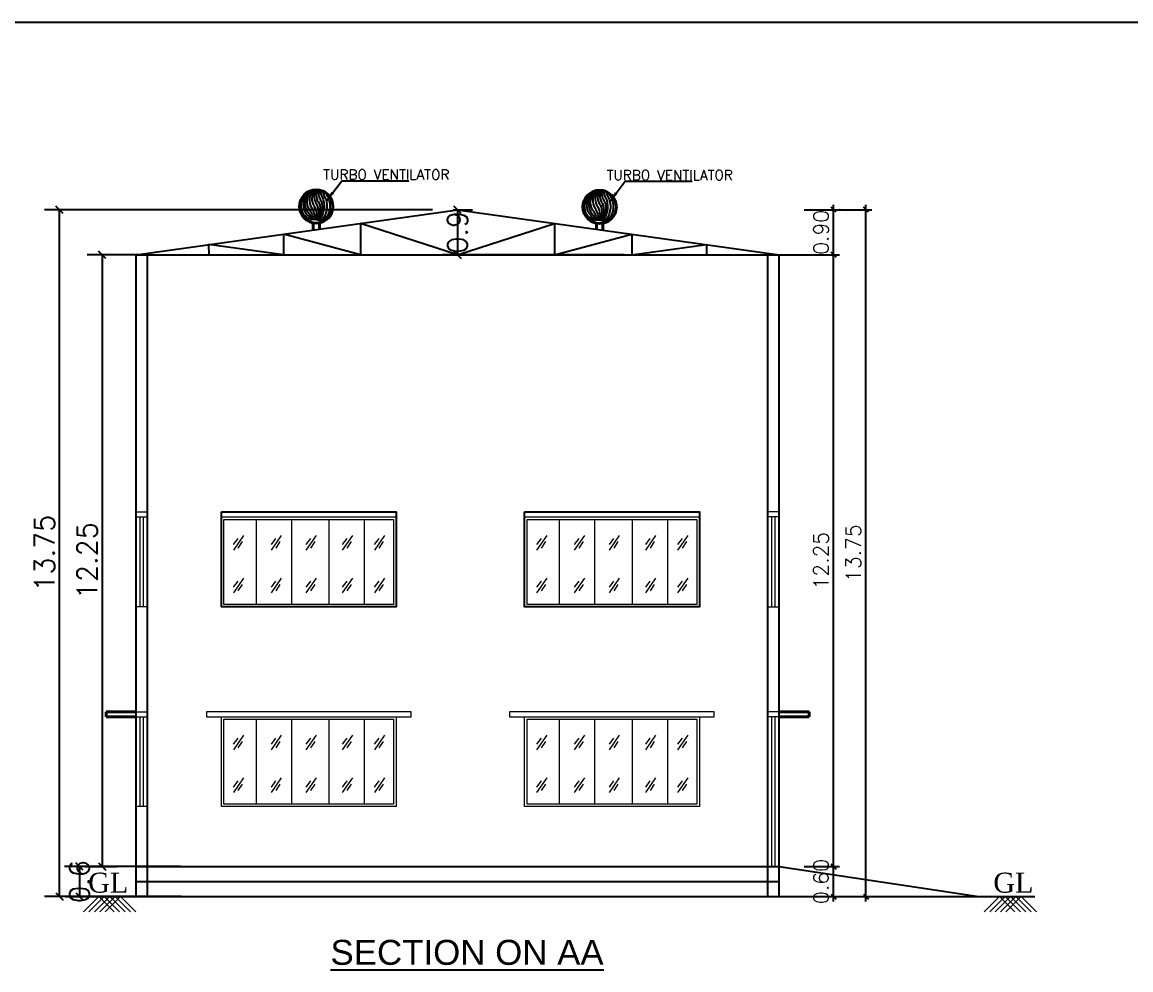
# Model space of a CAD drawing. Header units: metres. Extents: x 45752 to 165956, y -20087 to -17423.
# Drawn here: x 165853.28 to 165875.48, y -17651.78 to -17632.8 of the extents above; entities that cross this region are included whole.
import ezdxf
from ezdxf.enums import TextEntityAlignment as Align

# ---------------------------------------------------------------- set-up
doc = ezdxf.new("R2010")
doc.units = ezdxf.units.M
doc.header["$MEASUREMENT"] = 0
doc.linetypes.add('CENTERX2', pattern=[20.32, 12.7, -2.54, 2.54, -2.54])
doc.layers.get('0').update_dxf_attribs({"linetype": 'CONTINUOUS', "lineweight": 30})
doc.layers.get('Defpoints').update_dxf_attribs({"linetype": 'CONTINUOUS'})
for name, color, linetype, lineweight in [('2.5 Door-Window', 6, 'CONTINUOUS', 9), ('DIM', 8, 'CONTINUOUS', 25), ('HAT', 8, 'CONTINUOUS', 5), ('WALL', 7, 'CONTINUOUS', 40)]:
    doc.layers.add(name, color=color, linetype=linetype, lineweight=lineweight)
for name, color, linetype in [('2CON', 1, 'CONTINUOUS'), ('5.1 TEXT', 7, 'CENTERX2'), ('BLK_2_CHIMNEY_HT', 91, 'CONTINUOUS'), ('BLK_2_FLR_0_REGULAR_ROOM_1', 4, 'CONTINUOUS'), ('BLK_2_HT_OF_BLDG', 5, 'CONTINUOUS'), ('BLK_2_PLINTH_HEIGHT', 7, 'CONTINUOUS'), ('EL-DP', 200, 'CONTINUOUS'), ('G Line', 253, 'CONTINUOUS'), ('road', 1, 'CONTINUOUS'), ('STEX', 1, 'CONTINUOUS'), ('Text', 4, 'CONTINUOUS')]:
    doc.layers.add(name, color=color, linetype=linetype)
doc.styles.add('NOS.', font='times.ttf')
doc.styles.add('ROMANS', font='romans')
doc.styles.add('ROMANT', font='arial.ttf')
doc.styles.add('RS', font='romans.shx')
doc.dimstyles.new('400 SCALE', dxfattribs={"dimscale": 4000, "dimtxt": 0.2, "dimasz": 0.2, "dimexe": 0.05, "dimexo": 0.16, "dimgap": 0.09, "dimtad": 1, "dimdec": 0, "dimzin": 12, "dimdsep": 46, "dimtxsty": 'RS', "dimcen": 0.09, "dimclrd": 8, "dimclre": 8, "dimclrt": 7, "dimadec": 0, "dimazin": 3, "dimtfac": 0.09, "dimtdec": 0, "dimtix": 1, "dimtmove": 1, "dimatfit": 3, "dimfxl": 0, "dimtolj": 1, "dimtzin": 13, "dimlwd": -1, "dimlwe": -1, "dimarcsym": 0})
doc.dimstyles.new('my1', dxfattribs={"dimtxt": 0.3, "dimasz": 0.1, "dimexe": 0.12, "dimexo": 0.5, "dimgap": 0.1, "dimtad": 1, "dimtoh": 1, "dimzin": 3, "dimdsep": 46, "dimtxsty": 'RS', "dimblk": 'OBLIQUE', "dimcen": 0.09, "dimdle": 0.1, "dimclrd": 8, "dimclre": 8, "dimclrt": 4, "dimadec": 0, "dimazin": 0, "dimtfac": 1, "dimtofl": 0, "dimtmove": 0, "dimatfit": 3, "dimldrblk": 'OBLIQUE', "dimfxl": 0, "dimtolj": 1, "dimtzin": 0, "dimarcsym": 0})
doc.dimstyles.get("Standard").update_dxf_attribs({"dimtxt": 0.4, "dimasz": 0.15, "dimexe": 0.3, "dimexo": 0.5, "dimgap": 0.1, "dimtad": 1, "dimtoh": 1, "dimdec": 4, "dimzin": 11, "dimdsep": 46, "dimtxsty": 'ROMANS', "dimblk": 'OBLIQUE', "dimcen": 0.09375, "dimadec": 0, "dimazin": 0, "dimtfac": 1, "dimtdec": 4, "dimtofl": 0, "dimtmove": 2, "dimatfit": 3, "dimfxl": 0, "dimtolj": 1, "dimtzin": 0, "dimarcsym": 0})

# ---------------------------------------------------------------- blocks, each defined once
blk = doc.blocks.new('_Oblique')
at = {"color": 0, "linetype": 'ByBlock', "lineweight": -2}
blk.add_line((-0.5, -0.5), (0.5, 0.5), dxfattribs=at)
blk = doc.blocks.new('*D144')
at = {"layer": 'Defpoints', "color": 0, "linetype": 'ByBlock'}
for p in [(165868.436, -17649.711), (165869.525, -17649.711), (165868.436, -17650.311)]:
    blk.add_point(p, dxfattribs=at)
at = {"layer": 'G Line', "color": 8, "linetype": 'ByBlock', "lineweight": -2}
for p, q in [((165869.525, -17650.411), (165869.525, -17649.611)), ((165868.936, -17649.711), (165869.645, -17649.711)), ((165868.936, -17650.311), (165869.645, -17650.311))]:
    blk.add_line(p, q, dxfattribs=at)
at = {"layer": 'G Line', "color": 8, "linetype": 'ByBlock', "lineweight": -2, "xscale": 0.1, "yscale": 0.1, "zscale": 0.1}
for p, rotation in [((165869.525, -17649.711), 90), ((165869.525, -17650.311), 270)]:
    blk.add_blockref('_Oblique', p, dxfattribs=dict(at, rotation=rotation))
at = {"layer": 'G Line', "color": 4, "linetype": 'ByBlock', "lineweight": -2, "insert": (165869.275, -17650.011), "char_height": 0.3, "attachment_point": 5, "rotation": 90, "style": 'RS'}
blk.add_mtext('\\A1;0.60', dxfattribs=at)
blk = doc.blocks.new('*D145')
at = {"layer": 'Defpoints', "color": 0, "linetype": 'ByBlock'}
for p in [(165867.85, -17637.461), (165869.525, -17637.461), (165868.436, -17649.711)]:
    blk.add_point(p, dxfattribs=at)
at = {"layer": 'G Line', "color": 8, "linetype": 'ByBlock', "lineweight": -2}
for p, q in [((165868.35, -17637.461), (165869.645, -17637.461)), ((165869.525, -17649.811), (165869.525, -17637.361)), ((165868.936, -17649.711), (165869.645, -17649.711))]:
    blk.add_line(p, q, dxfattribs=at)
at = {"layer": 'G Line', "color": 8, "linetype": 'ByBlock', "lineweight": -2, "xscale": 0.1, "yscale": 0.1, "zscale": 0.1}
for p, rotation in [((165869.525, -17637.461), 90), ((165869.525, -17649.711), 270)]:
    blk.add_blockref('_Oblique', p, dxfattribs=dict(at, rotation=rotation))
at = {"layer": 'G Line', "color": 4, "linetype": 'ByBlock', "lineweight": -2, "insert": (165869.275, -17643.586), "char_height": 0.3, "attachment_point": 5, "rotation": 90, "style": 'RS'}
blk.add_mtext('\\A1;12.25', dxfattribs=at)
blk = doc.blocks.new('*D108')
at = {"layer": 'Defpoints', "color": 0, "linetype": 'ByBlock'}
for p in [(165869.156, -17636.561), (165869.525, -17636.561), (165867.863, -17637.461)]:
    blk.add_point(p, dxfattribs=at)
at = {"layer": 'G Line', "color": 8, "linetype": 'ByBlock', "lineweight": -2}
for p, q in [((165869.525, -17637.561), (165869.525, -17636.461)), ((165869.656, -17636.561), (165869.645, -17636.561)), ((165868.363, -17637.461), (165869.645, -17637.461))]:
    blk.add_line(p, q, dxfattribs=at)
at = {"layer": 'G Line', "color": 8, "linetype": 'ByBlock', "lineweight": -2, "xscale": 0.1, "yscale": 0.1, "zscale": 0.1}
for p, rotation in [((165869.525, -17636.561), 90), ((165869.525, -17637.461), 270)]:
    blk.add_blockref('_Oblique', p, dxfattribs=dict(at, rotation=rotation))
at = {"layer": 'G Line', "color": 4, "linetype": 'ByBlock', "lineweight": -2, "insert": (165869.275, -17637.011), "char_height": 0.3, "attachment_point": 5, "rotation": 90, "style": 'RS'}
blk.add_mtext('\\A1;0.90', dxfattribs=at)
blk = doc.blocks.new('*D109')
at = {"layer": 'Defpoints', "color": 0, "linetype": 'ByBlock'}
for p in [(165868.436, -17636.561), (165870.173, -17636.561), (165868.436, -17650.311)]:
    blk.add_point(p, dxfattribs=at)
at = {"layer": 'G Line', "color": 8, "linetype": 'ByBlock', "lineweight": -2}
for p, q in [((165868.936, -17636.561), (165870.293, -17636.561)), ((165870.173, -17650.411), (165870.173, -17636.461)), ((165868.936, -17650.311), (165870.293, -17650.311))]:
    blk.add_line(p, q, dxfattribs=at)
at = {"layer": 'G Line', "color": 8, "linetype": 'ByBlock', "lineweight": -2, "xscale": 0.1, "yscale": 0.1, "zscale": 0.1}
for p, rotation in [((165870.173, -17636.561), 90), ((165870.173, -17650.311), 270)]:
    blk.add_blockref('_Oblique', p, dxfattribs=dict(at, rotation=rotation))
at = {"layer": 'G Line', "color": 4, "linetype": 'ByBlock', "lineweight": -2, "insert": (165869.923, -17643.436), "char_height": 0.3, "attachment_point": 5, "rotation": 90, "style": 'RS'}
blk.add_mtext('\\A1;13.75', dxfattribs=at)
blk = doc.blocks.new('*D117')
at = {"layer": 'BLK_2_FLR_0_REGULAR_ROOM_1', "color": 0, "lineweight": -2}
for p, q in [((165855.83, -17637.461), (165854.577, -17637.461)), ((165854.877, -17637.461), (165854.877, -17649.711)), ((165854.532, -17649.711), (165855.177, -17649.711))]:
    blk.add_line(p, q, dxfattribs=at)
at = {"layer": 'Defpoints', "color": 0}
for p in [(165856.33, -17637.461), (165854.032, -17649.711), (165854.877, -17649.711)]:
    blk.add_point(p, dxfattribs=at)
at = {"layer": 'BLK_2_FLR_0_REGULAR_ROOM_1', "color": 0, "lineweight": -2, "xscale": 0.15, "yscale": 0.15, "zscale": 0.15}
for p, rotation in [((165854.877, -17637.461), 90), ((165854.877, -17649.711), 270)]:
    blk.add_blockref('_Oblique', p, dxfattribs=dict(at, rotation=rotation))
at = {"layer": 'BLK_2_FLR_0_REGULAR_ROOM_1', "color": 0, "insert": (165854.577, -17643.586), "char_height": 0.4, "attachment_point": 5, "rotation": 90, "style": 'ROMANS'}
blk.add_mtext('\\A1;12.25', dxfattribs=at)
blk = doc.blocks.new('*D118')
at = {"layer": 'BLK_2_PLINTH_HEIGHT', "color": 0, "lineweight": -2, "ltscale": 400}
for p, q in [((165856.451, -17649.711), (165854.123, -17649.711)), ((165854.423, -17649.711), (165854.423, -17650.311)), ((165856.466, -17650.311), (165854.123, -17650.311))]:
    blk.add_line(p, q, dxfattribs=at)
at = {"layer": 'Defpoints', "color": 0, "ltscale": 400}
for p in [(165856.951, -17649.711), (165854.423, -17650.311), (165856.966, -17650.311)]:
    blk.add_point(p, dxfattribs=at)
at = {"layer": 'BLK_2_PLINTH_HEIGHT', "color": 0, "lineweight": -2, "ltscale": 400, "xscale": 0.15, "yscale": 0.15, "zscale": 0.15}
for p, rotation in [((165854.423, -17649.711), 90), ((165854.423, -17650.311), 270)]:
    blk.add_blockref('_Oblique', p, dxfattribs=dict(at, rotation=rotation))
at = {"layer": 'BLK_2_PLINTH_HEIGHT', "color": 0, "ltscale": 400, "insert": (165854.423, -17650.011), "char_height": 0.4, "attachment_point": 5, "rotation": 90, "style": 'ROMANS'}
blk.add_mtext('\\A1;0.6', dxfattribs=at)
blk = doc.blocks.new('*D119')
at = {"layer": 'BLK_2_HT_OF_BLDG', "color": 0, "lineweight": -2}
for p, q in [((165861.496, -17636.561), (165853.724, -17636.561)), ((165854.024, -17650.311), (165854.024, -17636.561)), ((165854.746, -17650.311), (165853.724, -17650.311))]:
    blk.add_line(p, q, dxfattribs=at)
at = {"layer": 'Defpoints', "color": 0}
for p in [(165854.024, -17636.561), (165861.996, -17636.561), (165855.246, -17650.311)]:
    blk.add_point(p, dxfattribs=at)
at = {"layer": 'BLK_2_HT_OF_BLDG', "color": 0, "lineweight": -2, "xscale": 0.15, "yscale": 0.15, "zscale": 0.15}
for p, rotation in [((165854.024, -17636.561), 90), ((165854.024, -17650.311), 270)]:
    blk.add_blockref('_Oblique', p, dxfattribs=dict(at, rotation=rotation))
at = {"layer": 'BLK_2_HT_OF_BLDG', "color": 0, "insert": (165853.724, -17643.436), "char_height": 0.4, "attachment_point": 5, "rotation": 90, "style": 'ROMANS'}
blk.add_mtext('\\A1;13.75', dxfattribs=at)
blk = doc.blocks.new('*D120')
at = {"layer": 'BLK_2_CHIMNEY_HT', "color": 0, "lineweight": -2, "ltscale": 400}
for p, q in [((165861.91, -17636.561), (165862.296, -17636.561)), ((165861.996, -17636.561), (165861.996, -17637.461)), ((165865.331, -17637.461), (165861.696, -17637.461))]:
    blk.add_line(p, q, dxfattribs=at)
at = {"layer": 'Defpoints', "color": 0, "ltscale": 400}
for p in [(165861.41, -17636.561), (165861.996, -17637.461), (165865.831, -17637.461)]:
    blk.add_point(p, dxfattribs=at)
at = {"layer": 'BLK_2_CHIMNEY_HT', "color": 0, "lineweight": -2, "ltscale": 400, "xscale": 0.15, "yscale": 0.15, "zscale": 0.15}
for p, rotation in [((165861.996, -17636.561), 90), ((165861.996, -17637.461), 270)]:
    blk.add_blockref('_Oblique', p, dxfattribs=dict(at, rotation=rotation))
at = {"layer": 'BLK_2_CHIMNEY_HT', "color": 0, "ltscale": 400, "insert": (165861.996, -17637.011), "char_height": 0.4, "attachment_point": 5, "rotation": 90, "style": 'ROMANS'}
blk.add_mtext('\\A1;0.9', dxfattribs=at)

msp = doc.modelspace()

# ---------------------------------------------------------------- linework, layer by layer
at = {"layer": '2.5 Door-Window', "linetype": 'Continuous'}
for p, q in [((165855.55648, -17642.61143), (165855.78648, -17642.61143)), ((165855.55648, -17642.71143), (165855.78648, -17642.71143)), ((165855.63919, -17644.51143), (165855.63919, -17642.71143)), ((165855.70673, -17644.51143), (165855.70673, -17642.71143)), ((165857.26587, -17644.51143), (165857.26587, -17642.71143)), ((165857.26587, -17642.71143), (165860.76587, -17642.71143)), ((165857.31587, -17644.46143), (165857.31587, -17642.76143)), ((165857.31587, -17642.76143), (165860.71587, -17642.76143)), ((165857.96783, -17644.46143), (165857.96783, -17642.76143)), ((165858.6751, -17644.46143), (165858.6751, -17642.76143)), ((165859.4251, -17644.46143), (165859.4251, -17642.76143)), ((165860.13235, -17644.46143), (165860.13235, -17642.76143)), ((165860.71587, -17642.76143), (165860.71587, -17644.46143)), ((165860.76587, -17642.71143), (165860.76587, -17644.51143)), ((165863.33798, -17644.51143), (165863.33798, -17642.71143)), ((165863.33798, -17642.71143), (165866.83798, -17642.71143)), ((165863.38798, -17644.46143), (165863.38798, -17642.76143)), ((165863.38798, -17642.76143), (165866.78798, -17642.76143)), ((165864.03994, -17644.46143), (165864.03994, -17642.76143)), ((165864.74721, -17644.46143), (165864.74721, -17642.76143)), ((165865.49721, -17644.46143), (165865.49721, -17642.76143)), ((165866.20447, -17644.46143), (165866.20447, -17642.76143)), ((165866.78798, -17642.76143), (165866.78798, -17644.46143)), ((165866.83798, -17642.71143), (165866.83798, -17644.51143)), ((165868.43648, -17642.61143), (165868.20648, -17642.61143)), ((165868.43648, -17642.71143), (165868.20648, -17642.71143)), ((165868.28624, -17644.51143), (165868.28624, -17642.71143)), ((165868.35377, -17644.51143), (165868.35377, -17642.71143)), ((165855.78648, -17644.51143), (165855.55648, -17644.51143)), ((165860.76587, -17644.51143), (165857.26587, -17644.51143)), ((165860.71587, -17644.46143), (165857.31587, -17644.46143)), ((165866.83798, -17644.51143), (165863.33798, -17644.51143)), ((165866.78798, -17644.46143), (165863.38798, -17644.46143)), ((165868.20648, -17644.51143), (165868.43648, -17644.51143)), ((165855.55648, -17646.61143), (165855.78648, -17646.61143)), ((165855.55648, -17646.71143), (165855.78648, -17646.71143)), ((165855.63919, -17648.51143), (165855.63919, -17646.71143)), ((165855.70673, -17648.51143), (165855.70673, -17646.71143)), ((165857.26587, -17648.51143), (165857.26587, -17646.71143)), ((165857.26587, -17646.71143), (165860.76587, -17646.71143)), ((165857.31587, -17648.46143), (165857.31587, -17646.76143)), ((165857.31587, -17646.76143), (165860.71587, -17646.76143)), ((165857.96783, -17648.46143), (165857.96783, -17646.76143)), ((165858.6751, -17648.46143), (165858.6751, -17646.76143)), ((165859.4251, -17648.46143), (165859.4251, -17646.76143)), ((165860.13235, -17648.46143), (165860.13235, -17646.76143)), ((165860.71587, -17646.76143), (165860.71587, -17648.46143)), ((165860.76587, -17646.71143), (165860.76587, -17648.51143)), ((165863.33798, -17648.51143), (165863.33798, -17646.71143)), ((165863.33798, -17646.71143), (165866.83798, -17646.71143)), ((165863.38798, -17648.46143), (165863.38798, -17646.76143)), ((165863.38798, -17646.76143), (165866.78798, -17646.76143)), ((165864.03994, -17648.46143), (165864.03994, -17646.76143)), ((165864.74721, -17648.46143), (165864.74721, -17646.76143)), ((165865.49721, -17648.46143), (165865.49721, -17646.76143)), ((165866.20447, -17648.46143), (165866.20447, -17646.76143)), ((165866.78798, -17646.76143), (165866.78798, -17648.46143)), ((165866.83798, -17646.71143), (165866.83798, -17648.51143)), ((165868.43648, -17646.61143), (165868.20648, -17646.61143)), ((165868.43648, -17646.71143), (165868.20648, -17646.71143)), ((165868.28624, -17649.71143), (165868.28624, -17646.71143)), ((165868.35377, -17649.71143), (165868.35377, -17646.71143)), ((165855.78648, -17648.51143), (165855.55648, -17648.51143)), ((165860.76587, -17648.51143), (165857.26587, -17648.51143)), ((165860.71587, -17648.46143), (165857.31587, -17648.46143)), ((165866.83798, -17648.51143), (165863.33798, -17648.51143)), ((165866.78798, -17648.46143), (165863.38798, -17648.46143)), ((165868.20648, -17649.71143), (165868.43648, -17649.71143))]:
    msp.add_line(p, q, dxfattribs=at)
for points in [[(165857.26587, -17642.61143), (165857.26587, -17642.71143), (165860.76587, -17642.71143), (165860.76587, -17642.61143), (165857.26587, -17642.61143)], [(165863.33798, -17642.61143), (165863.33798, -17642.71143), (165866.83798, -17642.71143), (165866.83798, -17642.61143), (165863.33798, -17642.61143)], [(165856.96584, -17646.61143), (165856.96584, -17646.71143), (165861.06584, -17646.71143), (165861.06584, -17646.61143), (165856.96584, -17646.61143)], [(165863.03796, -17646.61143), (165863.03796, -17646.71143), (165867.13796, -17646.71143), (165867.13796, -17646.61143), (165863.03796, -17646.61143)]]:
    msp.add_lwpolyline(points, dxfattribs=at)
at = {"layer": '2CON', "lineweight": 0}
for p, q in [((165854.5043, -17650.61862), (165854.81149, -17650.31143)), ((165854.61291, -17650.61862), (165854.92009, -17650.31143)), ((165854.72151, -17650.61862), (165855.0287, -17650.31143)), ((165855.11867, -17650.61862), (165854.81149, -17650.31143)), ((165854.83012, -17650.61862), (165855.1373, -17650.31143)), ((165855.22728, -17650.61862), (165854.92009, -17650.31143)), ((165854.93873, -17650.61862), (165855.24591, -17650.31143)), ((165855.33588, -17650.61658), (165855.0287, -17650.3094)), ((165855.44449, -17650.61658), (165855.1373, -17650.3094)), ((165855.5531, -17650.61658), (165855.24591, -17650.3094)), ((165872.54405, -17650.61862), (165872.85124, -17650.31143)), ((165872.65266, -17650.61862), (165872.95984, -17650.31143)), ((165872.76127, -17650.61862), (165873.06845, -17650.31143)), ((165873.15842, -17650.61862), (165872.85124, -17650.31143)), ((165872.86987, -17650.61862), (165873.17706, -17650.31143)), ((165873.26703, -17650.61862), (165872.95984, -17650.31143)), ((165872.97848, -17650.61862), (165873.28566, -17650.31143)), ((165873.37563, -17650.61862), (165873.06845, -17650.31143)), ((165873.48424, -17650.61862), (165873.17706, -17650.31143)), ((165873.59285, -17650.61862), (165873.28566, -17650.31143))]:
    msp.add_line(p, q, dxfattribs=at)
at = {"layer": 'DIM', "linetype": 'Continuous'}
for points in [[(165858.90631, -17636.2823, 0.26081635), (165858.90238, -17636.64766, -0.03426019), (165859.02037, -17636.76433, -0.03426019)], [(165858.99225, -17636.20729, 0.32648736), (165858.94799, -17636.61824, -0.06608562), (165859.06143, -17636.76638, -0.06608562)], [(165859.04099, -17636.18288, 0.34712628), (165858.98455, -17636.5868, -0.09879694), (165859.09094, -17636.76881, -0.09879694)], [(165859.07523, -17636.17121, 0.34822407), (165859.02118, -17636.55468, -0.12929703), (165859.11496, -17636.77139, -0.12929703)], [(165859.11057, -17636.16331, 0.34842288), (165859.07435, -17636.52396, -0.15672406), (165859.14032, -17636.77471, -0.15672406)], [(165859.13856, -17636.15984, 0.33315002), (165859.12716, -17636.49261, -0.17817092), (165859.16212, -17636.77805, -0.17817092)], [(165859.1623, -17636.15876, 0.30049578), (165859.17959, -17636.4606, -0.19441596), (165859.1812, -17636.78134, -0.19441596)], [(165859.18185, -17636.15913, 0.24682524), (165859.22187, -17636.42663, -0.20779911), (165859.19542, -17636.78403, -0.20779911)], [(165859.20326, -17636.16087, 0.17055713), (165859.26834, -17636.39213, -0.21855723), (165859.20931, -17636.78684, -0.21855723)], [(165859.22813, -17636.16464, 0.07049417), (165859.30711, -17636.35461, -0.22924058), (165859.22006, -17636.78915, -0.22924058)], [(165859.28584, -17636.18112, 0.06184745), (165859.35461, -17636.33454, -0.29042382), (165859.2535, -17636.79706, -0.29042382)], [(165859.3528, -17636.21729, 0.04300833), (165859.40187, -17636.31392, -0.33367868), (165859.29715, -17636.79963, -0.33367868)], [(165864.58222, -17636.2924, 0.26081635), (165864.57829, -17636.65775, -0.03426019), (165864.69628, -17636.77443, -0.03426019)], [(165864.66815, -17636.21738, 0.32648736), (165864.62389, -17636.62833, -0.06608562), (165864.73734, -17636.77647, -0.06608562)], [(165864.71689, -17636.19298, 0.34712628), (165864.66046, -17636.5969, -0.09879694), (165864.76684, -17636.7789, -0.09879694)], [(165864.75114, -17636.18131, 0.34822407), (165864.69709, -17636.56478, -0.12929703), (165864.79087, -17636.78149, -0.12929703)], [(165864.78648, -17636.17341, 0.34842288), (165864.75026, -17636.53405, -0.15672406), (165864.81623, -17636.7848, -0.15672406)], [(165864.81446, -17636.16994, 0.33315002), (165864.80307, -17636.5027, -0.17817092), (165864.83803, -17636.78814, -0.17817092)], [(165864.83821, -17636.16885, 0.30049578), (165864.85549, -17636.47069, -0.19441596), (165864.8571, -17636.79143, -0.19441596)], [(165864.85776, -17636.16923, 0.24682524), (165864.89778, -17636.43672, -0.20779911), (165864.87133, -17636.79412, -0.20779911)], [(165864.87917, -17636.17096, 0.17055713), (165864.94425, -17636.40222, -0.21855723), (165864.88522, -17636.79693, -0.21855723)], [(165864.90404, -17636.17473, 0.07049417), (165864.98302, -17636.36471, -0.22924058), (165864.89597, -17636.79924, -0.22924058)], [(165864.96175, -17636.19122, 0.06184745), (165865.03052, -17636.34463, -0.29042382), (165864.92941, -17636.80715, -0.29042382)], [(165865.02871, -17636.22738, 0.04300833), (165865.07778, -17636.32401, -0.33367868), (165864.97306, -17636.80972, -0.33367868)]]:
    msp.add_lwpolyline(points, format="xyb", dxfattribs=at)
at = {"layer": 'EL-DP', "linetype": 'Continuous'}
for points in [[(165857.26587, -17642.61143), (165860.76587, -17642.61143), (165860.76587, -17644.51143), (165857.26587, -17644.51143)], [(165863.33798, -17642.61143), (165866.83798, -17642.61143), (165866.83798, -17644.51143), (165863.33798, -17644.51143)]]:
    msp.add_lwpolyline(points, close=True, dxfattribs=at)
at = {"layer": 'HAT', "linetype": 'Continuous'}
for p, q in [((165857.51119, -17643.26264), (165857.60337, -17643.14073)), ((165857.51343, -17643.37339), (165857.71669, -17643.07901)), ((165857.60503, -17643.33457), (165857.68931, -17643.20448)), ((165858.26622, -17643.26264), (165858.35841, -17643.14073)), ((165858.26846, -17643.37339), (165858.47172, -17643.07901)), ((165858.36006, -17643.33457), (165858.44434, -17643.20448)), ((165858.96426, -17643.26264), (165859.05645, -17643.14073)), ((165858.9665, -17643.37339), (165859.16977, -17643.07901)), ((165859.05811, -17643.33457), (165859.14239, -17643.20448)), ((165859.6908, -17643.26264), (165859.78298, -17643.14073)), ((165859.69303, -17643.37339), (165859.8963, -17643.07901)), ((165859.78464, -17643.33457), (165859.86892, -17643.20448)), ((165860.33449, -17643.26264), (165860.42667, -17643.14073)), ((165860.33672, -17643.37339), (165860.53999, -17643.07901)), ((165860.42833, -17643.33457), (165860.51261, -17643.20448)), ((165863.5833, -17643.26264), (165863.67549, -17643.14073)), ((165863.58554, -17643.37339), (165863.78881, -17643.07901)), ((165863.67715, -17643.33457), (165863.76143, -17643.20448)), ((165864.33833, -17643.26264), (165864.43052, -17643.14073)), ((165864.34057, -17643.37339), (165864.54384, -17643.07901)), ((165864.43218, -17643.33457), (165864.51646, -17643.20448)), ((165865.03638, -17643.26264), (165865.12856, -17643.14073)), ((165865.03861, -17643.37339), (165865.24188, -17643.07901)), ((165865.13022, -17643.33457), (165865.2145, -17643.20448)), ((165865.76291, -17643.26264), (165865.85509, -17643.14073)), ((165865.76514, -17643.37339), (165865.96841, -17643.07901)), ((165865.85675, -17643.33457), (165865.94103, -17643.20448)), ((165866.4066, -17643.26264), (165866.49878, -17643.14073)), ((165866.40884, -17643.37339), (165866.6121, -17643.07901)), ((165866.50044, -17643.33457), (165866.58472, -17643.20448)), ((165857.51119, -17644.11886), (165857.60337, -17643.99695)), ((165857.51343, -17644.22961), (165857.71669, -17643.93524)), ((165857.60503, -17644.1908), (165857.68931, -17644.06071)), ((165858.26622, -17644.11886), (165858.35841, -17643.99695)), ((165858.26846, -17644.22961), (165858.47172, -17643.93524)), ((165858.36006, -17644.1908), (165858.44434, -17644.06071)), ((165858.96426, -17644.11886), (165859.05645, -17643.99695)), ((165858.9665, -17644.22961), (165859.16977, -17643.93524)), ((165859.05811, -17644.1908), (165859.14239, -17644.06071)), ((165859.6908, -17644.11886), (165859.78298, -17643.99695)), ((165859.69303, -17644.22961), (165859.8963, -17643.93524)), ((165859.78464, -17644.1908), (165859.86892, -17644.06071)), ((165860.33449, -17644.11886), (165860.42667, -17643.99695)), ((165860.33672, -17644.22961), (165860.53999, -17643.93524)), ((165860.42833, -17644.1908), (165860.51261, -17644.06071)), ((165863.5833, -17644.11886), (165863.67549, -17643.99695)), ((165863.58554, -17644.22961), (165863.78881, -17643.93524)), ((165863.67715, -17644.1908), (165863.76143, -17644.06071)), ((165864.33833, -17644.11886), (165864.43052, -17643.99695)), ((165864.34057, -17644.22961), (165864.54384, -17643.93524)), ((165864.43218, -17644.1908), (165864.51646, -17644.06071)), ((165865.03638, -17644.11886), (165865.12856, -17643.99695)), ((165865.03861, -17644.22961), (165865.24188, -17643.93524)), ((165865.13022, -17644.1908), (165865.2145, -17644.06071)), ((165865.76291, -17644.11886), (165865.85509, -17643.99695)), ((165865.76514, -17644.22961), (165865.96841, -17643.93524)), ((165865.85675, -17644.1908), (165865.94103, -17644.06071)), ((165866.4066, -17644.11886), (165866.49878, -17643.99695)), ((165866.40884, -17644.22961), (165866.6121, -17643.93524)), ((165866.50044, -17644.1908), (165866.58472, -17644.06071)), ((165857.51119, -17647.26264), (165857.60337, -17647.14073)), ((165857.51343, -17647.37339), (165857.71669, -17647.07901)), ((165857.60503, -17647.33457), (165857.68931, -17647.20448)), ((165858.26622, -17647.26264), (165858.35841, -17647.14073)), ((165858.26846, -17647.37339), (165858.47172, -17647.07901)), ((165858.36006, -17647.33457), (165858.44434, -17647.20448)), ((165858.96426, -17647.26264), (165859.05645, -17647.14073)), ((165858.9665, -17647.37339), (165859.16977, -17647.07901)), ((165859.05811, -17647.33457), (165859.14239, -17647.20448)), ((165859.6908, -17647.26264), (165859.78298, -17647.14073)), ((165859.69303, -17647.37339), (165859.8963, -17647.07901)), ((165859.78464, -17647.33457), (165859.86892, -17647.20448)), ((165860.33449, -17647.26264), (165860.42667, -17647.14073)), ((165860.33672, -17647.37339), (165860.53999, -17647.07901)), ((165860.42833, -17647.33457), (165860.51261, -17647.20448)), ((165863.5833, -17647.26264), (165863.67549, -17647.14073)), ((165863.58554, -17647.37339), (165863.78881, -17647.07901)), ((165863.67715, -17647.33457), (165863.76143, -17647.20448)), ((165864.33833, -17647.26264), (165864.43052, -17647.14073)), ((165864.34057, -17647.37339), (165864.54384, -17647.07901)), ((165864.43218, -17647.33457), (165864.51646, -17647.20448)), ((165865.03638, -17647.26264), (165865.12856, -17647.14073)), ((165865.03861, -17647.37339), (165865.24188, -17647.07901)), ((165865.13022, -17647.33457), (165865.2145, -17647.20448)), ((165865.76291, -17647.26264), (165865.85509, -17647.14073)), ((165865.76514, -17647.37339), (165865.96841, -17647.07901)), ((165865.85675, -17647.33457), (165865.94103, -17647.20448)), ((165866.4066, -17647.26264), (165866.49878, -17647.14073)), ((165866.40884, -17647.37339), (165866.6121, -17647.07901)), ((165866.50044, -17647.33457), (165866.58472, -17647.20448)), ((165857.51119, -17648.11886), (165857.60337, -17647.99695)), ((165857.51343, -17648.22961), (165857.71669, -17647.93524)), ((165857.60503, -17648.1908), (165857.68931, -17648.06071)), ((165858.26622, -17648.11886), (165858.35841, -17647.99695)), ((165858.26846, -17648.22961), (165858.47172, -17647.93524)), ((165858.36006, -17648.1908), (165858.44434, -17648.06071)), ((165858.96426, -17648.11886), (165859.05645, -17647.99695)), ((165858.9665, -17648.22961), (165859.16977, -17647.93524)), ((165859.05811, -17648.1908), (165859.14239, -17648.06071)), ((165859.6908, -17648.11886), (165859.78298, -17647.99695)), ((165859.69303, -17648.22961), (165859.8963, -17647.93524)), ((165859.78464, -17648.1908), (165859.86892, -17648.06071)), ((165860.33449, -17648.11886), (165860.42667, -17647.99695)), ((165860.33672, -17648.22961), (165860.53999, -17647.93524)), ((165860.42833, -17648.1908), (165860.51261, -17648.06071)), ((165863.5833, -17648.11886), (165863.67549, -17647.99695)), ((165863.58554, -17648.22961), (165863.78881, -17647.93524)), ((165863.67715, -17648.1908), (165863.76143, -17648.06071)), ((165864.33833, -17648.11886), (165864.43052, -17647.99695)), ((165864.34057, -17648.22961), (165864.54384, -17647.93524)), ((165864.43218, -17648.1908), (165864.51646, -17648.06071)), ((165865.03638, -17648.11886), (165865.12856, -17647.99695)), ((165865.03861, -17648.22961), (165865.24188, -17647.93524)), ((165865.13022, -17648.1908), (165865.2145, -17648.06071)), ((165865.76291, -17648.11886), (165865.85509, -17647.99695)), ((165865.76514, -17648.22961), (165865.96841, -17647.93524)), ((165865.85675, -17648.1908), (165865.94103, -17648.06071)), ((165866.4066, -17648.11886), (165866.49878, -17647.99695)), ((165866.40884, -17648.22961), (165866.6121, -17647.93524)), ((165866.50044, -17648.1908), (165866.58472, -17648.06071))]:
    msp.add_line(p, q, dxfattribs=at)
at = {"layer": 'road'}
for p, q in [((165855.55648, -17637.46143), (165861.99648, -17636.56143)), ((165861.99648, -17636.56143), (165868.43648, -17637.46143)), ((165855.55648, -17637.46143), (165868.43648, -17637.46143)), ((165855.55648, -17650.31143), (165855.55648, -17637.46143)), ((165855.78648, -17650.31143), (165855.78648, -17637.46143)), ((165868.20648, -17650.31143), (165868.20648, -17637.46143)), ((165868.43648, -17650.31143), (165868.43648, -17637.46143)), ((165855.55648, -17649.71143), (165868.43648, -17649.71143)), ((165868.43648, -17649.71143), (165872.43652, -17650.31143)), ((165855.55648, -17650.01143), (165868.43648, -17650.01143)), ((165854.14406, -17650.31143), (165873.55912, -17650.31143))]:
    msp.add_line(p, q, dxfattribs=at)
at = {"layer": 'road', "color": 7}
for p, q in [((165861.99648, -17636.56143), (165861.99648, -17637.46143)), ((165861.99648, -17636.56143), (165861.99648, -17637.46143)), ((165861.99648, -17637.46143), (165860.05306, -17636.83303)), ((165860.05306, -17636.83303), (165860.05306, -17637.46143)), ((165861.99648, -17637.46143), (165863.9399, -17636.83303)), ((165863.9399, -17636.83303), (165863.9399, -17637.46143)), ((165858.50731, -17637.46143), (165857.01073, -17637.2582)), ((165857.01073, -17637.2582), (165857.01179, -17637.46143)), ((165860.05306, -17637.46143), (165858.50731, -17637.04905)), ((165858.50731, -17637.04905), (165858.50731, -17637.46143)), ((165863.9399, -17637.46143), (165865.48565, -17637.04905)), ((165865.48565, -17637.04905), (165865.48565, -17637.46143)), ((165865.48565, -17637.46143), (165866.98224, -17637.2582)), ((165866.98224, -17637.2582), (165866.98118, -17637.46143))]:
    msp.add_line(p, q, dxfattribs=at)
at = {"layer": 'STEX', "ltscale": 1500}
msp.add_line((165832.44991, -17632.8039), (165910.22291, -17632.8039), dxfattribs=at)
at = {"layer": 'WALL', "linetype": 'Continuous'}
for p, q in [((165859.10089, -17636.82027), (165859.10089, -17636.94718)), ((165859.2304, -17636.82027), (165859.2304, -17636.94718)), ((165864.7768, -17636.83036), (165864.7768, -17636.95728)), ((165864.90631, -17636.83036), (165864.90631, -17636.95728)), ((165854.95648, -17646.71143), (165854.95648, -17646.61143)), ((165854.95648, -17646.61143), (165855.55648, -17646.61143)), ((165855.55648, -17646.71143), (165854.95648, -17646.71143)), ((165869.03648, -17646.61143), (165868.43648, -17646.61143)), ((165868.43648, -17646.71143), (165869.03648, -17646.71143)), ((165869.03648, -17646.71143), (165869.03648, -17646.61143))]:
    msp.add_line(p, q, dxfattribs=at)
for centre in [(165859.16565, -17636.49268), (165864.84155, -17636.50277)]:
    msp.add_circle(centre, 0.33393, dxfattribs=at)

# ---------------------------------------------------------------- texts
at = {"layer": '5.1 TEXT', "style": 'NOS.'}
for p in [(165854.99919, -17650.03412), (165873.12728, -17650.03412)]:
    msp.add_text('GL', height=0.4, dxfattribs=at).set_placement(p, align=Align.MIDDLE)
at = {"layer": 'Text', "style": 'RS'}
for p in [(165859.30488, -17635.9557), (165864.98079, -17635.96579)]:
    msp.add_text('TURBO VENTILATOR', height=0.2, dxfattribs=at).set_placement(p)
at = {"layer": 'Text', "style": 'ROMANT'}
msp.add_text('%%USECTION ON AA', height=0.5, dxfattribs=at).set_placement((165862.18611, -17651.42845), align=Align.MIDDLE)

# ---------------------------------------------------------------- dimensions: what is measured, and where the dimension line sits
at = {"layer": 'BLK_2_CHIMNEY_HT', "ltscale": 400}
dim = msp.add_linear_dim(base=(165861.99648, -17637.46143), p1=(165861.40983, -17636.56143), p2=(165865.83116, -17637.46143), angle=90, dimstyle='Standard', override={"dimpost": '\\X', "dimfxl": 0}, dxfattribs=at)
dim.commit()
dim.dimension.update_dxf_attribs({"geometry": '*D120', "text_midpoint": (165861.99648, -17637.01143), "dimtype": 160})
at = {"layer": 'BLK_2_FLR_0_REGULAR_ROOM_1', "color": 4}
dim = msp.add_linear_dim(base=(165854.87686, -17649.71143), p1=(165856.32959, -17637.46143), p2=(165854.03189, -17649.71143), angle=90, dimstyle='Standard', override={"dimpost": '\\X'}, dxfattribs=at)
dim.commit()
dim.dimension.update_dxf_attribs({"geometry": '*D117', "text_midpoint": (165854.57686, -17643.58643)})
at = {"layer": 'BLK_2_HT_OF_BLDG'}
dim = msp.add_linear_dim(base=(165854.02364, -17636.56143), p1=(165855.24648, -17650.31143), p2=(165861.99648, -17636.56143), angle=90, dimstyle='Standard', override={"dimpost": '\\X'}, dxfattribs=at)
dim.commit()
dim.dimension.update_dxf_attribs({"geometry": '*D119', "text_midpoint": (165853.72364, -17643.43643)})
at = {"layer": 'BLK_2_PLINTH_HEIGHT', "ltscale": 400}
dim = msp.add_linear_dim(base=(165854.42263, -17650.31143), p1=(165856.9514, -17649.71143), p2=(165856.9664, -17650.31143), angle=90, dimstyle='Standard', override={"dimpost": '\\X', "dimfxl": 0}, dxfattribs=at)
dim.commit()
dim.dimension.update_dxf_attribs({"geometry": '*D118', "text_midpoint": (165854.42263, -17650.01143), "dimtype": 160})
at = {"layer": 'G Line', "linetype": 'ByBlock', "lineweight": -2}
for base, p1, p2, picture, middle in [((165869.52541, -17636.56143), (165867.8626, -17637.46143), (165869.15628, -17636.56143), '*D108', (165869.52541, -17637.01143)), ((165869.52541, -17649.71143), (165868.43648, -17650.31143), (165868.43648, -17649.71143), '*D144', (165869.52541, -17650.01143))]:
    dim = msp.add_linear_dim(base=base, p1=p1, p2=p2, angle=90, dimstyle='my1', override={"dimpost": '\\X'}, dxfattribs=at)
    dim.commit()
    dim.dimension.update_dxf_attribs({"geometry": picture, "text_midpoint": middle, "dimtype": 160})
for base, p1, p2, picture, middle in [((165870.17277, -17636.56143), (165868.43648, -17650.31143), (165868.43648, -17636.56143), '*D109', (165869.92277, -17643.43643)), ((165869.52541, -17637.46143), (165868.43648, -17649.71143), (165867.84993, -17637.46143), '*D145', (165869.27541, -17643.58643))]:
    dim = msp.add_linear_dim(base=base, p1=p1, p2=p2, angle=90, dimstyle='my1', override={"dimpost": '\\X'}, dxfattribs=at)
    dim.commit()
    dim.dimension.update_dxf_attribs({"geometry": picture, "text_midpoint": middle})

# ---------------------------------------------------------------- leaders
at = {"layer": 'DIM', "linetype": 'Continuous'}
for points in [[(165859.37573, -17636.37725), (165859.67565, -17635.97825), (165861.01914, -17635.97825)], [(165865.05164, -17636.38734), (165865.35155, -17635.98834), (165866.69504, -17635.98834)]]:
    msp.add_leader(points, dimstyle='400 SCALE', override={"dimscale": 1, "dimtoh": 1, "dimdec": 2, "dimtdec": 2, "dimfxl": 2}, dxfattribs=at)

doc.saveas('drawing.dxf')
